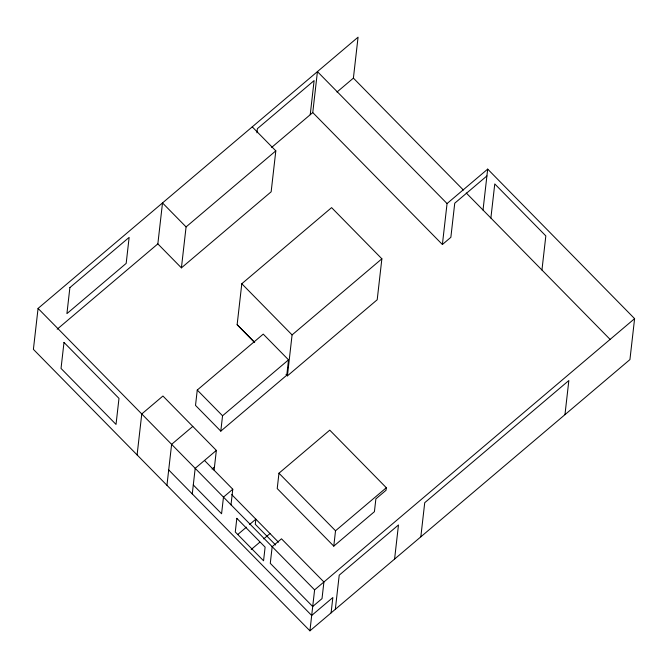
<?xml version="1.0" encoding="UTF-8"?>
<svg xmlns="http://www.w3.org/2000/svg" width="668" height="668" viewBox="0 0 668 668"><rect width="100%" height="100%" fill="white"/><g stroke="black" fill="none" stroke-linecap="round" stroke-linejoin="round"><path stroke-width="1" d="M336.989 92.034L353.397 78.123L358.065 37.174L38.068 308.416L33.4 349.356L309.935 630.826L629.932 359.584L634.6 318.644L487.69 169.113L447.059 203.556L442.391 244.505L312.766 112.566L317.434 71.618L447.059 203.556M157.848 243.878L162.508 202.93L186.08 226.92L181.412 267.868L157.848 243.878L57.181 329.207M137.099 454.908L141.766 413.96L162.934 396.024L216.349 450.399L214.094 470.23M166.95 485.294L171.618 444.345L192.785 426.409M197.26 390.045L195.515 405.401L220.799 431.136L286.781 375.207L288.526 359.852L263.242 334.117L197.26 390.045L222.553 415.78L220.799 431.136M192.267 493.928L195.19 468.335L216.349 450.399M256.921 132.807L257.397 128.673L314.11 80.594L310.228 114.712M254.333 342.183L237.14 324.681L241.799 283.741L331.595 207.631L381.871 258.808L377.203 299.757L287.415 375.859L286.781 375.207M230.994 504.883L232.781 489.226L204.5 460.444M252.245 126.87L275.817 150.859L271.15 191.808L181.412 267.868M381.871 258.808L292.083 334.91L287.415 375.859L286.013 374.33M278.965 473.203L277.22 488.558L333.783 546.132L374.414 511.688L375.875 498.896L386.029 490.279L386.321 487.724L329.758 430.15L278.965 473.203L335.528 530.776L333.783 546.132M309.935 630.826L314.603 589.877L634.6 318.644M331.094 612.89L332.848 597.534L311.68 615.47L168.703 469.938M335.328 609.299L339.219 575.173L398.479 524.948L394.588 559.066M420.832 536.822L424.723 502.703L568.852 380.535L564.961 414.661M483.022 210.061L487.69 169.113M490.88 218.052L494.771 183.934L545.831 235.904L541.948 270.031M271.625 147.436L312.766 112.566M186.08 226.92L275.817 150.859M237.14 324.681L254.683 342.442M486.914 175.934L454.741 203.206L450.858 237.324L442.391 244.505M222.553 415.78L288.526 359.852M212.082 469.045L214.453 467.032M232.781 489.226L223.471 497.126L221.576 513.759L193.294 484.968M237.833 534.45L246.45 527.144M249.59 524.48L255.861 519.17L255.276 524.288L275.583 544.954M251.185 549.505L259.81 542.199M263.726 538.876L269.997 533.565M335.528 530.776L386.321 487.724M353.397 78.123L463.367 190.046M466.281 193.01L610.301 339.603M241.799 283.741L292.083 334.91M231.721 494.604L278.481 542.199M38.068 308.416L314.603 589.877M69.881 287.607L66.917 313.626L126.177 263.401L129.141 237.382L69.881 287.607M63.994 342.425L61.03 368.444L116.023 424.414L118.987 398.395L63.994 342.425M236.831 518.343L235.278 531.987L263.559 560.778L265.113 547.125L236.831 518.343M272.177 546.7L270.281 563.333L312.707 606.511L322.018 598.62L323.913 581.987L281.487 538.809L272.177 546.7"/></g></svg>
